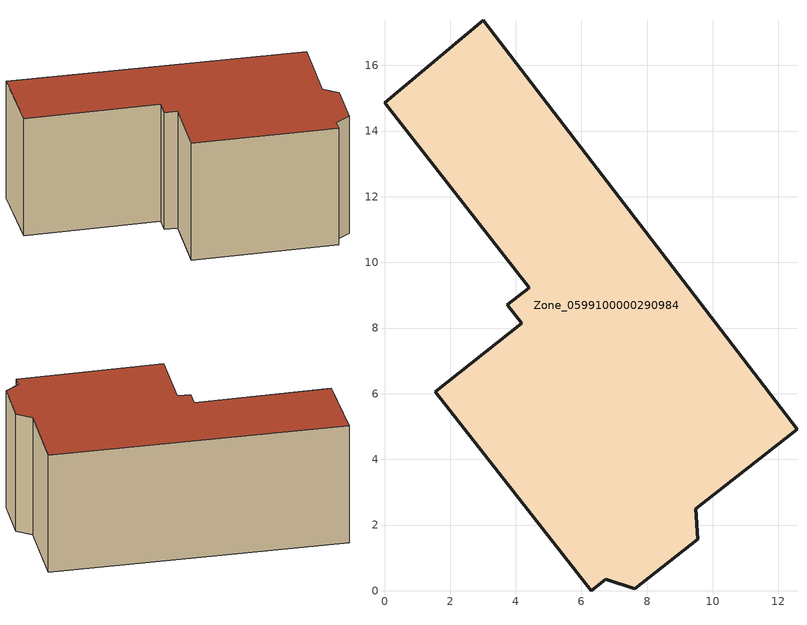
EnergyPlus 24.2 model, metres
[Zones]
Zone_0599100000290984
 floor ground (C_G): 1.54,6.06 4.18,8.14 3.75,8.71 4.41,9.23 0,14.87 3.01,17.37 12.56,4.92 9.47,2.5 9.53,1.56 7.62,0.06 6.73,0.35 6.29,0 z0
 wall outside (C_F): 4.18,8.14 1.54,6.06 6.29,0 6.73,0.35 7.62,0.06 9.53,1.56 9.47,2.5 12.56,4.92 3.01,17.37 0,14.87 4.41,9.23 3.75,8.71 4.18,8.14 z0:6.91
 roof outside (C_R): 9.47,2.5 12.56,4.92 3.01,17.37 0,14.87 4.41,9.23 3.75,8.71 4.18,8.14 1.54,6.06 6.29,0 6.73,0.35 7.62,0.06 9.53,1.56 z6.91
[BUILDING]
Pand.0599100000290984: North Axis=0; Terrain=City; Loads Convergence Tolerance Value=0.04; Temperature Convergence Tolerance Value=0.4; Solar Distribution=FullExterior; Maximum Number of Warmup Days=25; Minimum Number of Warmup Days=1
[Site:Location]
Rotterdam.The.Hague.AP_ZH_NLD Design_Conditions: Latitude=51.96; Longitude=4.45; Time Zone=1; Elevation=-4.5
[SITE:GROUNDTEMPERATURE:BUILDINGSURFACE]
18, 18, 18, 18, 18, 18, 18, 18, 18, 18, 18, 18
[MATERIAL] Thermal Absorptance=0.9; Solar Absorptance=0.7; Visible Absorptance=0.7
Name | Roughness | Thickness | Conductivity | Density | Specific Heat
G.TC.1946 | MediumSmooth | 0.15 | 1 | 540 | 1210
F.TC.1946 | Rough | 0.3 | 0.857143 | 1920 | 840
R.TC.1946 | MediumRough | 0.2 | 0.909091 | 1500 | 1000
[CONSTRUCTION]
C_G: G.TC.1946
C_F: F.TC.1946
C_R: R.TC.1946
[ZONE]
Zone_0599100000290984: Type=1; Multiplier=1; Ceiling Height=Autocalculate; Volume=Autocalculate; Floor Area=autocalculate; Part of Total Floor Area=Yes
[ZONEINFILTRATION:DESIGNFLOWRATE]
Infil_Zone_0599100000290984: Zone or ZoneList or Space or SpaceList=Zone_0599100000290984; Schedule=AlwaysOn; Design Flow Rate Calculation Method=Flow/Area; Flow Rate per Floor Area=0.003; Constant Term Coefficient=1; Temperature Term Coefficient=0; Velocity Term Coefficient=0; Velocity Squared Term Coefficient=0
[HVACTEMPLATE:ZONE:IDEALLOADSAIRSYSTEM]
Zone_0599100000290984: Maximum Heating Supply Air Temperature=50; Minimum Cooling Supply Air Temperature=13; Maximum Heating Supply Air Humidity Ratio=0.0156; Minimum Cooling Supply Air Humidity Ratio=0.0077; Heating Limit=NoLimit; Cooling Limit=NoLimit; Dehumidification Control Type=ConstantSensibleHeatRatio; Cooling Sensible Heat Ratio=0.7; Dehumidification Setpoint=60; Humidification Control Type=None; Humidification Setpoint=30; Outdoor Air Method=None; Outdoor Air Flow Rate per Person=0.00944; Outdoor Air Flow Rate per Zone Floor Area=0; Outdoor Air Flow Rate per Zone=0; Demand Controlled Ventilation Type=None; Outdoor Air Economizer Type=NoEconomizer; Heat Recovery Type=None; Sensible Heat Recovery Effectiveness=0.7; Latent Heat Recovery Effectiveness=0.65
[ZONECONTROL:THERMOSTAT]
ThermostatControl_Zone_0599100000290984: Zone or ZoneList=Zone_0599100000290984; Control Type Schedule=DualSetpointControlType; Control 1=Thermostat_Zone_0599100000290984; Temperature Difference Between Cutout And Setpoint=0
[THERMOSTATSETPOINT:DUALSETPOINT]
Thermostat_Zone_0599100000290984: Heating Setpoint Temperature Schedule=HeatingSetpoint_Zone_0599100000290984; Cooling Setpoint Temperature Schedule=CoolingSetpoint_Zone_0599100000290984
[SCHEDULE:COMPACT]
HeatingSetpoint_Zone_0599100000290984: Through: 12/31, For: AllDays, Until: 24:00, 21
CoolingSetpoint_Zone_0599100000290984: Through: 12/31, For: AllDays, Until: 24:00, 24
DualSetpointControlType: Through: 12/31, For: AllDays, Until: 24:00, 4
AlwaysOn: Through: 12/31, For: AllDays, Until: 24:00, 1
